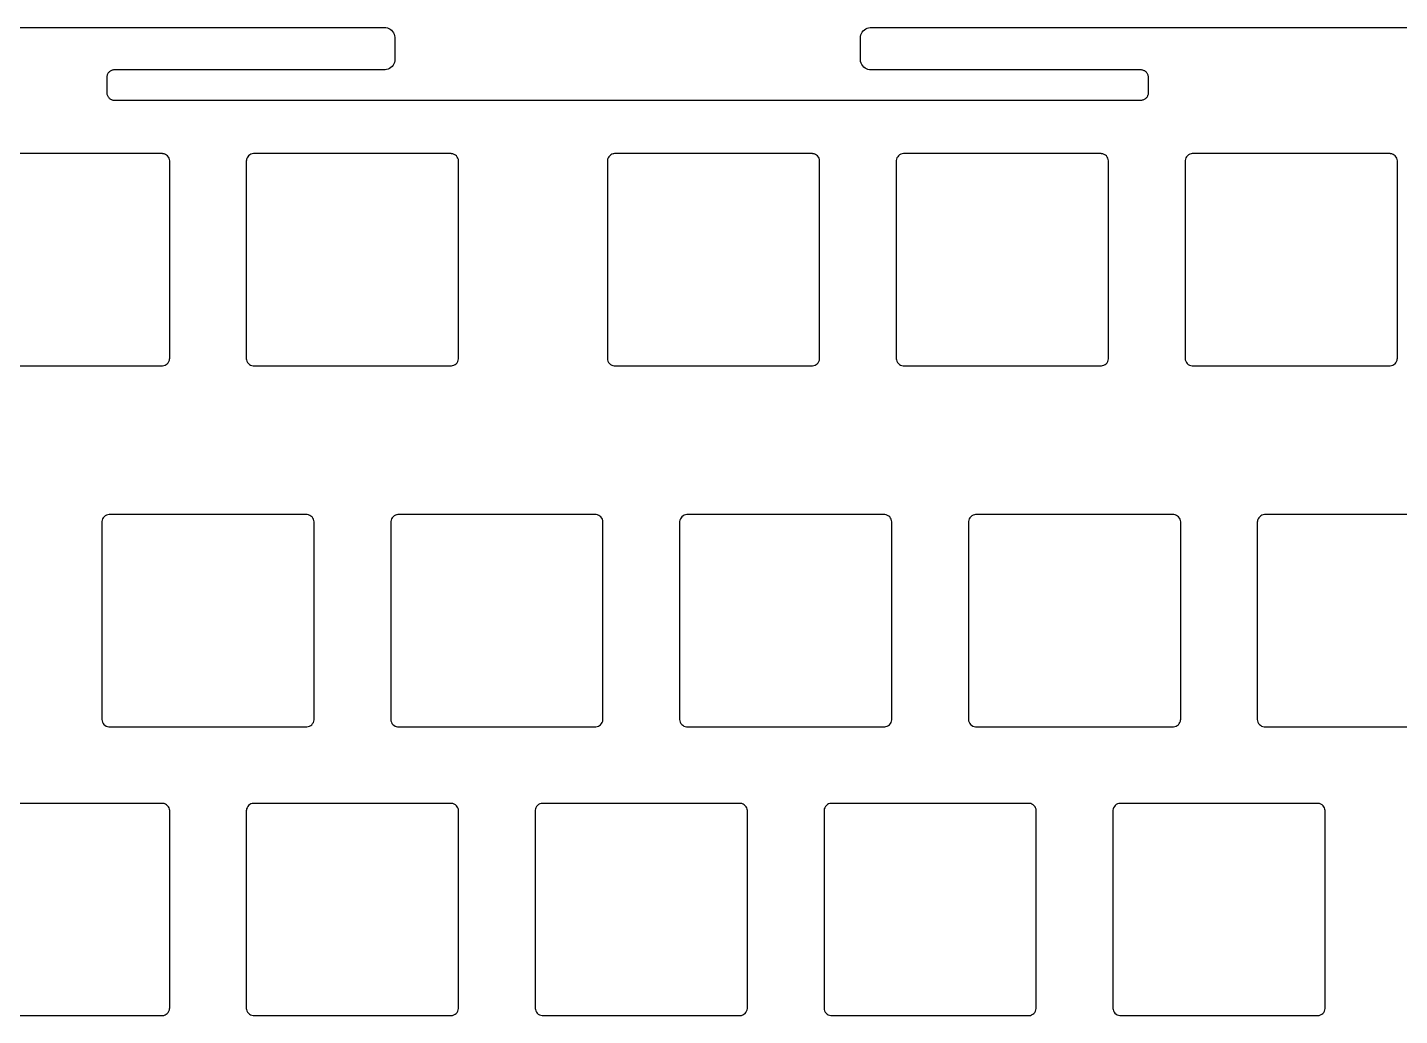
# Model space of a CAD drawing. Header units: millimetres. Extents: x 19 to 338, y -165 to -34.
# Drawn here: x 170 to 260.5, y -99.4 to -34.2 of the extents above; entities that cross this region are included whole.
import ezdxf

# ---------------------------------------------------------------- set-up
doc = ezdxf.new("R2010")
doc.units = ezdxf.units.MM
doc.layers.add('Edge.Cuts', color=254, linetype='CONTINUOUS', true_color=0xd0d2cd)

msp = doc.modelspace()

# ---------------------------------------------------------------- linework, layer by layer
at = {"layer": 'Edge.Cuts', "linetype": 'CONTINUOUS'}
for p, q in [((132.95, -34.2), (193.55, -34.2)), ((193.55, -34.2), (193.65433, -34.207818)), ((193.65433, -34.207818), (193.756329, -34.231099)), ((193.756329, -34.231099), (193.853719, -34.269322)), ((193.853719, -34.269322), (193.944324, -34.321633)), ((193.944324, -34.321633), (194.026121, -34.386864)), ((225.136864, -34.423879), (225.213557, -34.352718)), ((225.213557, -34.352718), (225.3, -34.293782)), ((225.3, -34.293782), (225.394261, -34.248388)), ((225.394261, -34.248388), (225.494235, -34.21755)), ((225.494235, -34.21755), (225.597689, -34.201957)), ((225.597689, -34.201957), (225.65, -34.2)), ((225.65, -34.2), (286.25, -34.2)), ((194.026121, -34.386864), (194.097282, -34.463557)), ((194.097282, -34.463557), (194.156218, -34.55)), ((194.156218, -34.55), (194.201612, -34.644261)), ((194.201612, -34.644261), (194.23245, -34.744235)), ((194.23245, -34.744235), (194.248043, -34.847689)), ((194.248043, -34.847689), (194.25, -34.9)), ((194.25, -34.9), (194.25, -36.3)), ((224.95, -34.9), (224.957818, -34.79567)), ((224.95, -36.3), (224.95, -34.9)), ((224.957818, -34.79567), (224.981099, -34.693671)), ((224.981099, -34.693671), (225.019322, -34.596281)), ((225.019322, -34.596281), (225.071633, -34.505676)), ((225.071633, -34.505676), (225.136864, -34.423879)), ((175.4784, -37.081782), (175.442222, -37.108067)), ((175.517152, -37.059409), (175.4784, -37.081782)), ((175.557438, -37.040009), (175.517152, -37.059409)), ((175.599562, -37.024914), (175.557438, -37.040009)), ((175.642674, -37.013015), (175.599562, -37.024914)), ((175.686804, -37.005687), (175.642674, -37.013015)), ((175.734353, -37.001408), (175.686804, -37.005687)), ((175.765708, -37), (175.734353, -37.001408)), ((193.55, -37), (175.765708, -37)), ((193.602311, -36.998043), (193.55, -37)), ((193.705765, -36.98245), (193.602311, -36.998043)), ((193.805739, -36.951612), (193.705765, -36.98245)), ((193.9, -36.906218), (193.805739, -36.951612)), ((193.986443, -36.847282), (193.9, -36.906218)), ((194.063136, -36.776121), (193.986443, -36.847282)), ((194.128367, -36.694324), (194.063136, -36.776121)), ((194.180678, -36.603719), (194.128367, -36.694324)), ((194.218901, -36.506329), (194.180678, -36.603719)), ((194.242182, -36.40433), (194.218901, -36.506329)), ((194.25, -36.3), (194.242182, -36.40433)), ((224.951957, -36.352311), (224.95, -36.3)), ((224.96755, -36.455765), (224.951957, -36.352311)), ((224.998388, -36.555739), (224.96755, -36.455765)), ((225.043782, -36.65), (224.998388, -36.555739)), ((225.102718, -36.736443), (225.043782, -36.65)), ((225.173879, -36.813136), (225.102718, -36.736443)), ((225.255676, -36.878367), (225.173879, -36.813136)), ((225.346281, -36.930678), (225.255676, -36.878367)), ((225.443671, -36.968901), (225.346281, -36.930678)), ((225.54567, -36.992182), (225.443671, -36.968901)), ((225.65, -37), (225.54567, -36.992182)), ((243.438215, -37), (225.65, -37)), ((243.46175, -37.000792), (243.438215, -37)), ((243.493353, -37.002922), (243.46175, -37.000792)), ((243.542651, -37.010353), (243.493353, -37.002922)), ((243.586249, -37.020304), (243.542651, -37.010353)), ((243.628591, -37.034765), (243.586249, -37.020304)), ((243.669716, -37.052342), (243.628591, -37.034765)), ((243.708794, -37.074131), (243.669716, -37.052342)), ((243.746117, -37.098768), (243.708794, -37.074131)), ((243.780675, -37.127183), (243.746117, -37.098768)), ((175.250792, -37.488249), (175.25, -37.511784)), ((175.25, -37.511784), (175.25, -38.484291)), ((175.252922, -37.456646), (175.250792, -37.488249)), ((175.260353, -37.407348), (175.252922, -37.456646)), ((175.270304, -37.36375), (175.260353, -37.407348)), ((175.284765, -37.321408), (175.270304, -37.36375)), ((175.302342, -37.280283), (175.284765, -37.321408)), ((175.324131, -37.241205), (175.302342, -37.280283)), ((175.348768, -37.203882), (175.324131, -37.241205)), ((175.377183, -37.169324), (175.348768, -37.203882)), ((175.40809, -37.136998), (175.377183, -37.169324)), ((175.442222, -37.108067), (175.40809, -37.136998)), ((243.813001, -37.15809), (243.780675, -37.127183)), ((243.841932, -37.192222), (243.813001, -37.15809)), ((243.868217, -37.2284), (243.841932, -37.192222)), ((243.89059, -37.267152), (243.868217, -37.2284)), ((243.90999, -37.307438), (243.89059, -37.267152)), ((243.925085, -37.349562), (243.90999, -37.307438)), ((243.936984, -37.392674), (243.925085, -37.349562)), ((243.944312, -37.436804), (243.936984, -37.392674)), ((243.948591, -37.484353), (243.944312, -37.436804)), ((243.95, -37.515708), (243.948591, -37.484353)), ((243.95, -38.488215), (243.95, -37.515708)), ((175.25, -38.484291), (175.251408, -38.515646)), ((175.251408, -38.515646), (175.255687, -38.563195)), ((175.255687, -38.563195), (175.263015, -38.607325)), ((175.263015, -38.607325), (175.274914, -38.650437)), ((175.274914, -38.650437), (175.290009, -38.692561)), ((175.290009, -38.692561), (175.309409, -38.732847)), ((175.309409, -38.732847), (175.331782, -38.771599)), ((175.331782, -38.771599), (175.358067, -38.807777)), ((175.358067, -38.807777), (175.386998, -38.841909)), ((175.386998, -38.841909), (175.419324, -38.872816)), ((175.419324, -38.872816), (175.453882, -38.901231)), ((175.453882, -38.901231), (175.491205, -38.925868)), ((243.721599, -38.918217), (243.757777, -38.891932)), ((243.757777, -38.891932), (243.791909, -38.863001)), ((243.791909, -38.863001), (243.822816, -38.830675)), ((243.822816, -38.830675), (243.851231, -38.796117)), ((243.851231, -38.796117), (243.875868, -38.758794)), ((243.875868, -38.758794), (243.897657, -38.719716)), ((243.897657, -38.719716), (243.915234, -38.678591)), ((243.915234, -38.678591), (243.929695, -38.636249)), ((243.929695, -38.636249), (243.939646, -38.592651)), ((243.939646, -38.592651), (243.947077, -38.543353)), ((243.947077, -38.543353), (243.949207, -38.51175)), ((243.949207, -38.51175), (243.95, -38.488215)), ((175.491205, -38.925868), (175.530283, -38.947657)), ((175.530283, -38.947657), (175.571408, -38.965234)), ((175.571408, -38.965234), (175.61375, -38.979695)), ((175.61375, -38.979695), (175.657348, -38.989646)), ((175.657348, -38.989646), (175.706646, -38.997077)), ((175.706646, -38.997077), (175.738249, -38.999207)), ((175.738249, -38.999207), (175.761785, -39)), ((175.761785, -39), (243.434292, -39)), ((243.434292, -39), (243.465646, -38.998591)), ((243.465646, -38.998591), (243.513195, -38.994312)), ((243.513195, -38.994312), (243.557325, -38.986984)), ((243.557325, -38.986984), (243.600437, -38.975085)), ((243.600437, -38.975085), (243.642561, -38.95999)), ((243.642561, -38.95999), (243.682847, -38.94059)), ((243.682847, -38.94059), (243.721599, -38.918217)), ((178.877548, -42.525), (165.916843, -42.525)), ((178.922359, -42.527012), (178.877548, -42.525)), ((178.943174, -42.528885), (178.922359, -42.527012)), ((179.031373, -42.544889), (178.943174, -42.528885)), ((184.922149, -42.526878), (184.844615, -42.538259)), ((184.933216, -42.526132), (184.922149, -42.526878)), ((184.966843, -42.525), (184.933216, -42.526132)), ((197.927548, -42.525), (184.966843, -42.525)), ((197.972359, -42.527012), (197.927548, -42.525)), ((197.993174, -42.528885), (197.972359, -42.527012)), ((198.081373, -42.544889), (197.993174, -42.528885)), ((208.735149, -42.526878), (208.657615, -42.538259)), ((208.746216, -42.526132), (208.735149, -42.526878)), ((208.779843, -42.525), (208.746216, -42.526132)), ((221.740548, -42.525), (208.779843, -42.525)), ((221.785359, -42.527012), (221.740548, -42.525)), ((221.806174, -42.528885), (221.785359, -42.527012)), ((221.894373, -42.544889), (221.806174, -42.528885)), ((227.784149, -42.526878), (227.706615, -42.538259)), ((227.795216, -42.526132), (227.784149, -42.526878)), ((227.828843, -42.525), (227.795216, -42.526132)), ((240.789548, -42.525), (227.828843, -42.525)), ((240.834359, -42.527012), (240.789548, -42.525)), ((240.855174, -42.528885), (240.834359, -42.527012)), ((240.943373, -42.544889), (240.855174, -42.528885)), ((246.835149, -42.526878), (246.757615, -42.538259)), ((246.846216, -42.526132), (246.835149, -42.526878)), ((246.879843, -42.525), (246.846216, -42.526132)), ((259.840548, -42.525), (246.879843, -42.525)), ((259.885359, -42.527012), (259.840548, -42.525)), ((259.906174, -42.528885), (259.885359, -42.527012)), ((259.994373, -42.544889), (259.906174, -42.528885)), ((179.115297, -42.576385), (179.031373, -42.544889)), ((179.192248, -42.622359), (179.115297, -42.576385)), ((179.259754, -42.681335), (179.192248, -42.622359)), ((179.315645, -42.751417), (179.259754, -42.681335)), ((179.358123, -42.830352), (179.315645, -42.751417)), ((179.385825, -42.915604), (179.358123, -42.830352)), ((179.38585, -42.915712), (179.385825, -42.915604)), ((179.38674, -42.919615), (179.38585, -42.915712)), ((179.398118, -42.997101), (179.38674, -42.919615)), ((179.398865, -43.008167), (179.398118, -42.997101)), ((179.4, -43.041842), (179.398865, -43.008167)), ((179.4, -56.002547), (179.4, -43.041842)), ((184.452012, -43.002644), (184.45, -43.047452)), ((184.45, -43.047452), (184.45, -56.008157)), ((184.453885, -42.981828), (184.452012, -43.002644)), ((184.469889, -42.893628), (184.453885, -42.981828)), ((184.501384, -42.809704), (184.469889, -42.893628)), ((184.547358, -42.732753), (184.501384, -42.809704)), ((184.606334, -42.665246), (184.547358, -42.732753)), ((184.676415, -42.609356), (184.606334, -42.665246)), ((184.75535, -42.566877), (184.676415, -42.609356)), ((184.840602, -42.539175), (184.75535, -42.566877)), ((184.840712, -42.539149), (184.840602, -42.539175)), ((184.844615, -42.538259), (184.840712, -42.539149)), ((198.165297, -42.576385), (198.081373, -42.544889)), ((198.242248, -42.622359), (198.165297, -42.576385)), ((198.309754, -42.681335), (198.242248, -42.622359)), ((198.365645, -42.751417), (198.309754, -42.681335)), ((198.408123, -42.830352), (198.365645, -42.751417)), ((198.435825, -42.915604), (198.408123, -42.830352)), ((198.43585, -42.915712), (198.435825, -42.915604)), ((198.43674, -42.919615), (198.43585, -42.915712)), ((198.448118, -42.997101), (198.43674, -42.919615)), ((198.448865, -43.008167), (198.448118, -42.997101)), ((198.45, -43.041842), (198.448865, -43.008167)), ((198.45, -56.002547), (198.45, -43.041842)), ((208.265012, -43.002644), (208.263, -43.047452)), ((208.263, -43.047452), (208.263, -56.008157)), ((208.266885, -42.981828), (208.265012, -43.002644)), ((208.282889, -42.893628), (208.266885, -42.981828)), ((208.314384, -42.809704), (208.282889, -42.893628)), ((208.360358, -42.732753), (208.314384, -42.809704)), ((208.419334, -42.665246), (208.360358, -42.732753)), ((208.489415, -42.609356), (208.419334, -42.665246)), ((208.56835, -42.566877), (208.489415, -42.609356)), ((208.653602, -42.539175), (208.56835, -42.566877)), ((208.653712, -42.539149), (208.653602, -42.539175)), ((208.657615, -42.538259), (208.653712, -42.539149)), ((221.978297, -42.576385), (221.894373, -42.544889)), ((222.055248, -42.622359), (221.978297, -42.576385)), ((222.122754, -42.681335), (222.055248, -42.622359)), ((222.178645, -42.751417), (222.122754, -42.681335)), ((222.221123, -42.830352), (222.178645, -42.751417)), ((222.248825, -42.915604), (222.221123, -42.830352)), ((222.24885, -42.915712), (222.248825, -42.915604)), ((222.24974, -42.919615), (222.24885, -42.915712)), ((222.261118, -42.997101), (222.24974, -42.919615)), ((222.261865, -43.008167), (222.261118, -42.997101)), ((222.263, -43.041842), (222.261865, -43.008167)), ((222.263, -56.002547), (222.263, -43.041842)), ((227.314012, -43.002644), (227.312, -43.047452)), ((227.312, -43.047452), (227.312, -56.008157)), ((227.315885, -42.981828), (227.314012, -43.002644)), ((227.331889, -42.893628), (227.315885, -42.981828)), ((227.363384, -42.809704), (227.331889, -42.893628)), ((227.409358, -42.732753), (227.363384, -42.809704)), ((227.468334, -42.665246), (227.409358, -42.732753)), ((227.538415, -42.609356), (227.468334, -42.665246)), ((227.61735, -42.566877), (227.538415, -42.609356)), ((227.702602, -42.539175), (227.61735, -42.566877)), ((227.702712, -42.539149), (227.702602, -42.539175)), ((227.706615, -42.538259), (227.702712, -42.539149)), ((241.027297, -42.576385), (240.943373, -42.544889)), ((241.104248, -42.622359), (241.027297, -42.576385)), ((241.171754, -42.681335), (241.104248, -42.622359)), ((241.227645, -42.751417), (241.171754, -42.681335)), ((241.270123, -42.830352), (241.227645, -42.751417)), ((241.297825, -42.915604), (241.270123, -42.830352)), ((241.29785, -42.915712), (241.297825, -42.915604)), ((241.29874, -42.919615), (241.29785, -42.915712)), ((241.310118, -42.997101), (241.29874, -42.919615)), ((241.310865, -43.008167), (241.310118, -42.997101)), ((241.312, -43.041842), (241.310865, -43.008167)), ((241.312, -56.002547), (241.312, -43.041842)), ((246.365012, -43.002644), (246.363, -43.047452)), ((246.363, -43.047452), (246.363, -56.008157)), ((246.366885, -42.981828), (246.365012, -43.002644)), ((246.382889, -42.893628), (246.366885, -42.981828)), ((246.414384, -42.809704), (246.382889, -42.893628)), ((246.460358, -42.732753), (246.414384, -42.809704)), ((246.519334, -42.665246), (246.460358, -42.732753)), ((246.589415, -42.609356), (246.519334, -42.665246)), ((246.66835, -42.566877), (246.589415, -42.609356)), ((246.753602, -42.539175), (246.66835, -42.566877)), ((246.753712, -42.539149), (246.753602, -42.539175)), ((246.757615, -42.538259), (246.753712, -42.539149)), ((260.078297, -42.576385), (259.994373, -42.544889)), ((260.155248, -42.622359), (260.078297, -42.576385)), ((260.222754, -42.681335), (260.155248, -42.622359)), ((260.278645, -42.751417), (260.222754, -42.681335)), ((260.321123, -42.830352), (260.278645, -42.751417)), ((260.348825, -42.915604), (260.321123, -42.830352)), ((260.34885, -42.915712), (260.348825, -42.915604)), ((260.34974, -42.919615), (260.34885, -42.915712)), ((260.361118, -42.997101), (260.34974, -42.919615)), ((260.361865, -43.008167), (260.361118, -42.997101)), ((260.363, -43.041842), (260.361865, -43.008167)), ((260.363, -56.002547), (260.363, -43.041842)), ((179.380104, -56.156394), (179.396112, -56.068195)), ((179.396112, -56.068195), (179.397986, -56.047379)), ((179.397986, -56.047379), (179.4, -56.002547)), ((184.45, -56.008157), (184.451132, -56.041788)), ((184.451132, -56.041788), (184.451878, -56.052854)), ((184.451878, -56.052854), (184.463259, -56.130384)), ((198.430104, -56.156394), (198.446112, -56.068195)), ((198.446112, -56.068195), (198.447986, -56.047379)), ((198.447986, -56.047379), (198.45, -56.002547)), ((208.263, -56.008157), (208.264132, -56.041788)), ((208.264132, -56.041788), (208.264878, -56.052854)), ((208.264878, -56.052854), (208.276259, -56.130384)), ((222.243104, -56.156394), (222.259112, -56.068195)), ((222.259112, -56.068195), (222.260986, -56.047379)), ((222.260986, -56.047379), (222.263, -56.002547)), ((227.312, -56.008157), (227.313132, -56.041788)), ((227.313132, -56.041788), (227.313878, -56.052854)), ((227.313878, -56.052854), (227.325259, -56.130384)), ((241.292104, -56.156394), (241.308112, -56.068195)), ((241.308112, -56.068195), (241.309986, -56.047379)), ((241.309986, -56.047379), (241.312, -56.002547)), ((246.363, -56.008157), (246.364132, -56.041788)), ((246.364132, -56.041788), (246.364878, -56.052854)), ((246.364878, -56.052854), (246.376259, -56.130384)), ((260.343104, -56.156394), (260.359112, -56.068195)), ((260.359112, -56.068195), (260.360986, -56.047379)), ((260.360986, -56.047379), (260.363, -56.002547)), ((165.922452, -56.525), (178.883157, -56.525)), ((178.883157, -56.525), (178.916832, -56.523865)), ((178.916832, -56.523865), (178.927898, -56.523118)), ((178.927898, -56.523118), (179.005384, -56.51174)), ((179.005384, -56.51174), (179.009287, -56.51085)), ((179.009287, -56.51085), (179.009374, -56.51083)), ((179.009374, -56.51083), (179.094627, -56.483132)), ((179.094627, -56.483132), (179.173564, -56.440657)), ((179.173564, -56.440657), (179.243648, -56.384769)), ((179.243648, -56.384769), (179.302627, -56.317266)), ((179.302627, -56.317266), (179.348605, -56.240316)), ((179.348605, -56.240316), (179.380104, -56.156394)), ((184.463259, -56.130384), (184.464149, -56.134287)), ((184.464149, -56.134287), (184.464169, -56.134374)), ((184.464169, -56.134374), (184.491867, -56.219627)), ((184.491867, -56.219627), (184.534342, -56.298564)), ((184.534342, -56.298564), (184.59023, -56.368648)), ((184.59023, -56.368648), (184.657733, -56.427627)), ((184.657733, -56.427627), (184.734683, -56.473605)), ((184.734683, -56.473605), (184.818605, -56.505104)), ((184.818605, -56.505104), (184.906804, -56.521112)), ((184.906804, -56.521112), (184.92762, -56.522986)), ((184.92762, -56.522986), (184.972452, -56.525)), ((184.972452, -56.525), (197.933157, -56.525)), ((197.933157, -56.525), (197.966832, -56.523865)), ((197.966832, -56.523865), (197.977898, -56.523118)), ((197.977898, -56.523118), (198.055384, -56.51174)), ((198.055384, -56.51174), (198.059287, -56.51085)), ((198.059287, -56.51085), (198.059374, -56.51083)), ((198.059374, -56.51083), (198.144627, -56.483132)), ((198.144627, -56.483132), (198.223564, -56.440657)), ((198.223564, -56.440657), (198.293648, -56.384769)), ((198.293648, -56.384769), (198.352627, -56.317266)), ((198.352627, -56.317266), (198.398605, -56.240316)), ((198.398605, -56.240316), (198.430104, -56.156394)), ((208.276259, -56.130384), (208.277149, -56.134287)), ((208.277149, -56.134287), (208.277169, -56.134374)), ((208.277169, -56.134374), (208.304867, -56.219627)), ((208.304867, -56.219627), (208.347342, -56.298564)), ((208.347342, -56.298564), (208.40323, -56.368648)), ((208.40323, -56.368648), (208.470733, -56.427627)), ((208.470733, -56.427627), (208.547683, -56.473605)), ((208.547683, -56.473605), (208.631605, -56.505104)), ((208.631605, -56.505104), (208.719804, -56.521112)), ((208.719804, -56.521112), (208.74062, -56.522986)), ((208.74062, -56.522986), (208.785452, -56.525)), ((208.785452, -56.525), (221.746157, -56.525)), ((221.746157, -56.525), (221.779832, -56.523865)), ((221.779832, -56.523865), (221.790898, -56.523118)), ((221.790898, -56.523118), (221.868384, -56.51174)), ((221.868384, -56.51174), (221.872287, -56.51085)), ((221.872287, -56.51085), (221.872374, -56.51083)), ((221.872374, -56.51083), (221.957627, -56.483132)), ((221.957627, -56.483132), (222.036564, -56.440657)), ((222.036564, -56.440657), (222.106648, -56.384769)), ((222.106648, -56.384769), (222.165627, -56.317266)), ((222.165627, -56.317266), (222.211605, -56.240316)), ((222.211605, -56.240316), (222.243104, -56.156394)), ((227.325259, -56.130384), (227.326149, -56.134287)), ((227.326149, -56.134287), (227.326169, -56.134374)), ((227.326169, -56.134374), (227.353867, -56.219627)), ((227.353867, -56.219627), (227.396342, -56.298564)), ((227.396342, -56.298564), (227.45223, -56.368648)), ((227.45223, -56.368648), (227.519733, -56.427627)), ((227.519733, -56.427627), (227.596683, -56.473605)), ((227.596683, -56.473605), (227.680605, -56.505104)), ((227.680605, -56.505104), (227.768804, -56.521112)), ((227.768804, -56.521112), (227.78962, -56.522986)), ((227.78962, -56.522986), (227.834452, -56.525)), ((227.834452, -56.525), (240.795157, -56.525)), ((240.795157, -56.525), (240.828832, -56.523865)), ((240.828832, -56.523865), (240.839898, -56.523118)), ((240.839898, -56.523118), (240.917384, -56.51174)), ((240.917384, -56.51174), (240.921287, -56.51085)), ((240.921287, -56.51085), (240.921374, -56.51083)), ((240.921374, -56.51083), (241.006627, -56.483132)), ((241.006627, -56.483132), (241.085564, -56.440657)), ((241.085564, -56.440657), (241.155648, -56.384769)), ((241.155648, -56.384769), (241.214627, -56.317266)), ((241.214627, -56.317266), (241.260605, -56.240316)), ((241.260605, -56.240316), (241.292104, -56.156394)), ((246.376259, -56.130384), (246.377149, -56.134287)), ((246.377149, -56.134287), (246.377169, -56.134374)), ((246.377169, -56.134374), (246.404867, -56.219627)), ((246.404867, -56.219627), (246.447342, -56.298564)), ((246.447342, -56.298564), (246.50323, -56.368648)), ((246.50323, -56.368648), (246.570733, -56.427627)), ((246.570733, -56.427627), (246.647683, -56.473605)), ((246.647683, -56.473605), (246.731605, -56.505104)), ((246.731605, -56.505104), (246.819804, -56.521112)), ((246.819804, -56.521112), (246.84062, -56.522986)), ((246.84062, -56.522986), (246.885452, -56.525)), ((246.885452, -56.525), (259.846157, -56.525)), ((259.846157, -56.525), (259.879832, -56.523865)), ((259.879832, -56.523865), (259.890898, -56.523118)), ((259.890898, -56.523118), (259.968384, -56.51174)), ((259.968384, -56.51174), (259.972287, -56.51085)), ((259.972287, -56.51085), (259.972374, -56.51083)), ((259.972374, -56.51083), (260.057627, -56.483132)), ((260.057627, -56.483132), (260.136564, -56.440657)), ((260.136564, -56.440657), (260.206648, -56.384769)), ((260.206648, -56.384769), (260.265627, -56.317266)), ((260.265627, -56.317266), (260.311605, -56.240316)), ((260.311605, -56.240316), (260.343104, -56.156394)), ((174.927012, -66.815643), (174.925, -66.860451)), ((174.925, -66.860451), (174.925, -79.821157)), ((174.928885, -66.794827), (174.927012, -66.815643)), ((174.944889, -66.706627), (174.928885, -66.794827)), ((174.976384, -66.622703), (174.944889, -66.706627)), ((175.022358, -66.545752), (174.976384, -66.622703)), ((175.081334, -66.478245), (175.022358, -66.545752)), ((175.151415, -66.422355), (175.081334, -66.478245)), ((175.23035, -66.379876), (175.151415, -66.422355)), ((175.315602, -66.352174), (175.23035, -66.379876)), ((175.315712, -66.352148), (175.315602, -66.352174)), ((175.319615, -66.351258), (175.315712, -66.352148)), ((175.397149, -66.339877), (175.319615, -66.351258)), ((175.408216, -66.339131), (175.397149, -66.339877)), ((175.441843, -66.337999), (175.408216, -66.339131)), ((188.402548, -66.337999), (175.441843, -66.337999)), ((188.447359, -66.340011), (188.402548, -66.337999)), ((188.468174, -66.341884), (188.447359, -66.340011)), ((188.556373, -66.357888), (188.468174, -66.341884)), ((188.640297, -66.389384), (188.556373, -66.357888)), ((188.717248, -66.435358), (188.640297, -66.389384)), ((188.784754, -66.494334), (188.717248, -66.435358)), ((188.840645, -66.564416), (188.784754, -66.494334)), ((188.883123, -66.643351), (188.840645, -66.564416)), ((188.910825, -66.728603), (188.883123, -66.643351)), ((188.91085, -66.728711), (188.910825, -66.728603)), ((188.91174, -66.732614), (188.91085, -66.728711)), ((188.923118, -66.8101), (188.91174, -66.732614)), ((188.923865, -66.821166), (188.923118, -66.8101)), ((188.925, -66.854841), (188.923865, -66.821166)), ((188.925, -79.815547), (188.925, -66.854841)), ((193.977012, -66.815643), (193.975, -66.860451)), ((193.975, -66.860451), (193.975, -79.821157)), ((193.978885, -66.794827), (193.977012, -66.815643)), ((193.994889, -66.706627), (193.978885, -66.794827)), ((194.026384, -66.622703), (193.994889, -66.706627)), ((194.072358, -66.545752), (194.026384, -66.622703)), ((194.131334, -66.478245), (194.072358, -66.545752)), ((194.201415, -66.422355), (194.131334, -66.478245)), ((194.28035, -66.379876), (194.201415, -66.422355)), ((194.365602, -66.352174), (194.28035, -66.379876)), ((194.365712, -66.352148), (194.365602, -66.352174)), ((194.369615, -66.351258), (194.365712, -66.352148)), ((194.447149, -66.339877), (194.369615, -66.351258)), ((194.458216, -66.339131), (194.447149, -66.339877)), ((194.491843, -66.337999), (194.458216, -66.339131)), ((207.452548, -66.337999), (194.491843, -66.337999)), ((207.497359, -66.340011), (207.452548, -66.337999)), ((207.518174, -66.341884), (207.497359, -66.340011)), ((207.606373, -66.357888), (207.518174, -66.341884)), ((207.690297, -66.389384), (207.606373, -66.357888)), ((207.767248, -66.435358), (207.690297, -66.389384)), ((207.834754, -66.494334), (207.767248, -66.435358)), ((207.890645, -66.564416), (207.834754, -66.494334)), ((207.933123, -66.643351), (207.890645, -66.564416)), ((207.960825, -66.728603), (207.933123, -66.643351)), ((207.96085, -66.728711), (207.960825, -66.728603)), ((207.96174, -66.732614), (207.96085, -66.728711)), ((207.973118, -66.8101), (207.96174, -66.732614)), ((207.973865, -66.821166), (207.973118, -66.8101)), ((207.975, -66.854841), (207.973865, -66.821166)), ((207.975, -79.815547), (207.975, -66.854841)), ((213.027012, -66.815643), (213.025, -66.860451)), ((213.025, -66.860451), (213.025, -79.821157)), ((213.028885, -66.794827), (213.027012, -66.815643)), ((213.044889, -66.706627), (213.028885, -66.794827)), ((213.076384, -66.622703), (213.044889, -66.706627)), ((213.122358, -66.545752), (213.076384, -66.622703)), ((213.181334, -66.478245), (213.122358, -66.545752)), ((213.251415, -66.422355), (213.181334, -66.478245)), ((213.33035, -66.379876), (213.251415, -66.422355)), ((213.415602, -66.352174), (213.33035, -66.379876)), ((213.415712, -66.352148), (213.415602, -66.352174)), ((213.419615, -66.351258), (213.415712, -66.352148)), ((213.497149, -66.339877), (213.419615, -66.351258)), ((213.508216, -66.339131), (213.497149, -66.339877)), ((213.541843, -66.337999), (213.508216, -66.339131)), ((226.502548, -66.337999), (213.541843, -66.337999)), ((226.547359, -66.340011), (226.502548, -66.337999)), ((226.568174, -66.341884), (226.547359, -66.340011)), ((226.656373, -66.357888), (226.568174, -66.341884)), ((226.740297, -66.389384), (226.656373, -66.357888)), ((226.817248, -66.435358), (226.740297, -66.389384)), ((226.884754, -66.494334), (226.817248, -66.435358)), ((226.940645, -66.564416), (226.884754, -66.494334)), ((226.983123, -66.643351), (226.940645, -66.564416)), ((227.010825, -66.728603), (226.983123, -66.643351)), ((227.01085, -66.728711), (227.010825, -66.728603)), ((227.01174, -66.732614), (227.01085, -66.728711)), ((227.023118, -66.8101), (227.01174, -66.732614)), ((227.023865, -66.821166), (227.023118, -66.8101)), ((227.025, -66.854841), (227.023865, -66.821166)), ((227.025, -79.815547), (227.025, -66.854841)), ((232.077012, -66.815643), (232.075, -66.860451)), ((232.075, -66.860451), (232.075, -79.821157)), ((232.078885, -66.794827), (232.077012, -66.815643)), ((232.094889, -66.706627), (232.078885, -66.794827)), ((232.126384, -66.622703), (232.094889, -66.706627)), ((232.172358, -66.545752), (232.126384, -66.622703)), ((232.231334, -66.478245), (232.172358, -66.545752)), ((232.301415, -66.422355), (232.231334, -66.478245)), ((232.38035, -66.379876), (232.301415, -66.422355)), ((232.465602, -66.352174), (232.38035, -66.379876)), ((232.465712, -66.352148), (232.465602, -66.352174)), ((232.469615, -66.351258), (232.465712, -66.352148)), ((232.547149, -66.339877), (232.469615, -66.351258)), ((232.558216, -66.339131), (232.547149, -66.339877)), ((232.591843, -66.337999), (232.558216, -66.339131)), ((245.552548, -66.337999), (232.591843, -66.337999)), ((245.597359, -66.340011), (245.552548, -66.337999)), ((245.618174, -66.341884), (245.597359, -66.340011)), ((245.706373, -66.357888), (245.618174, -66.341884)), ((245.790297, -66.389384), (245.706373, -66.357888)), ((245.867248, -66.435358), (245.790297, -66.389384)), ((245.934754, -66.494334), (245.867248, -66.435358)), ((245.990645, -66.564416), (245.934754, -66.494334)), ((246.033123, -66.643351), (245.990645, -66.564416)), ((246.060825, -66.728603), (246.033123, -66.643351)), ((246.06085, -66.728711), (246.060825, -66.728603)), ((246.06174, -66.732614), (246.06085, -66.728711)), ((246.073118, -66.8101), (246.06174, -66.732614)), ((246.073865, -66.821166), (246.073118, -66.8101)), ((246.075, -66.854841), (246.073865, -66.821166)), ((246.075, -79.815547), (246.075, -66.854841)), ((251.127012, -66.815643), (251.125, -66.860451)), ((251.125, -66.860451), (251.125, -79.821157)), ((251.128885, -66.794827), (251.127012, -66.815643)), ((251.144889, -66.706627), (251.128885, -66.794827)), ((251.176384, -66.622703), (251.144889, -66.706627)), ((251.222358, -66.545752), (251.176384, -66.622703)), ((251.281334, -66.478245), (251.222358, -66.545752)), ((251.351415, -66.422355), (251.281334, -66.478245)), ((251.43035, -66.379876), (251.351415, -66.422355)), ((251.515602, -66.352174), (251.43035, -66.379876)), ((251.515712, -66.352148), (251.515602, -66.352174)), ((251.519615, -66.351258), (251.515712, -66.352148)), ((251.597149, -66.339877), (251.519615, -66.351258)), ((251.608216, -66.339131), (251.597149, -66.339877)), ((251.641843, -66.337999), (251.608216, -66.339131)), ((264.602548, -66.337999), (251.641843, -66.337999)), ((174.925, -79.821157), (174.926132, -79.854788)), ((174.926132, -79.854788), (174.926878, -79.865854)), ((174.926878, -79.865854), (174.938259, -79.943384)), ((174.938259, -79.943384), (174.939149, -79.947287)), ((174.939149, -79.947287), (174.939169, -79.947374)), ((174.939169, -79.947374), (174.966867, -80.032627)), ((174.966867, -80.032627), (175.009342, -80.111564)), ((175.009342, -80.111564), (175.06523, -80.181648)), ((175.06523, -80.181648), (175.132733, -80.240627)), ((175.132733, -80.240627), (175.209683, -80.286605)), ((175.209683, -80.286605), (175.293605, -80.318104)), ((175.293605, -80.318104), (175.381804, -80.334112)), ((175.381804, -80.334112), (175.40262, -80.335986)), ((175.40262, -80.335986), (175.447452, -80.338)), ((175.447452, -80.338), (188.408157, -80.338)), ((188.408157, -80.338), (188.441832, -80.336865)), ((188.441832, -80.336865), (188.452898, -80.336118)), ((188.452898, -80.336118), (188.530384, -80.32474)), ((188.530384, -80.32474), (188.534287, -80.32385)), ((188.534287, -80.32385), (188.534374, -80.32383)), ((188.534374, -80.32383), (188.619627, -80.296132)), ((188.619627, -80.296132), (188.698564, -80.253657)), ((188.698564, -80.253657), (188.768648, -80.197769)), ((188.768648, -80.197769), (188.827627, -80.130266)), ((188.827627, -80.130266), (188.873605, -80.053316)), ((188.873605, -80.053316), (188.905104, -79.969394)), ((188.905104, -79.969394), (188.921112, -79.881195)), ((188.921112, -79.881195), (188.922986, -79.860379)), ((188.922986, -79.860379), (188.925, -79.815547)), ((193.975, -79.821157), (193.976132, -79.854788)), ((193.976132, -79.854788), (193.976878, -79.865854)), ((193.976878, -79.865854), (193.988259, -79.943384)), ((193.988259, -79.943384), (193.989149, -79.947287)), ((193.989149, -79.947287), (193.989169, -79.947374)), ((193.989169, -79.947374), (194.016867, -80.032627)), ((194.016867, -80.032627), (194.059342, -80.111564)), ((194.059342, -80.111564), (194.11523, -80.181648)), ((194.11523, -80.181648), (194.182733, -80.240627)), ((194.182733, -80.240627), (194.259683, -80.286605)), ((194.259683, -80.286605), (194.343605, -80.318104)), ((194.343605, -80.318104), (194.431804, -80.334112)), ((194.431804, -80.334112), (194.45262, -80.335986)), ((194.45262, -80.335986), (194.497452, -80.338)), ((194.497452, -80.338), (207.458157, -80.338)), ((207.458157, -80.338), (207.491832, -80.336865)), ((207.491832, -80.336865), (207.502898, -80.336118)), ((207.502898, -80.336118), (207.580384, -80.32474)), ((207.580384, -80.32474), (207.584287, -80.32385)), ((207.584287, -80.32385), (207.584374, -80.32383)), ((207.584374, -80.32383), (207.669627, -80.296132)), ((207.669627, -80.296132), (207.748564, -80.253657)), ((207.748564, -80.253657), (207.818648, -80.197769)), ((207.818648, -80.197769), (207.877627, -80.130266)), ((207.877627, -80.130266), (207.923605, -80.053316)), ((207.923605, -80.053316), (207.955104, -79.969394)), ((207.955104, -79.969394), (207.971112, -79.881195)), ((207.971112, -79.881195), (207.972986, -79.860379)), ((207.972986, -79.860379), (207.975, -79.815547)), ((213.025, -79.821157), (213.026132, -79.854788)), ((213.026132, -79.854788), (213.026878, -79.865854)), ((213.026878, -79.865854), (213.038259, -79.943384)), ((213.038259, -79.943384), (213.039149, -79.947287)), ((213.039149, -79.947287), (213.039169, -79.947374)), ((213.039169, -79.947374), (213.066867, -80.032627)), ((213.066867, -80.032627), (213.109342, -80.111564)), ((213.109342, -80.111564), (213.16523, -80.181648)), ((213.16523, -80.181648), (213.232733, -80.240627)), ((213.232733, -80.240627), (213.309683, -80.286605)), ((213.309683, -80.286605), (213.393605, -80.318104)), ((213.393605, -80.318104), (213.481804, -80.334112)), ((213.481804, -80.334112), (213.50262, -80.335986)), ((213.50262, -80.335986), (213.547452, -80.338)), ((213.547452, -80.338), (226.508157, -80.338)), ((226.508157, -80.338), (226.541832, -80.336865)), ((226.541832, -80.336865), (226.552898, -80.336118)), ((226.552898, -80.336118), (226.630384, -80.32474)), ((226.630384, -80.32474), (226.634287, -80.32385)), ((226.634287, -80.32385), (226.634374, -80.32383)), ((226.634374, -80.32383), (226.719627, -80.296132)), ((226.719627, -80.296132), (226.798564, -80.253657)), ((226.798564, -80.253657), (226.868648, -80.197769)), ((226.868648, -80.197769), (226.927627, -80.130266)), ((226.927627, -80.130266), (226.973605, -80.053316)), ((226.973605, -80.053316), (227.005104, -79.969394)), ((227.005104, -79.969394), (227.021112, -79.881195)), ((227.021112, -79.881195), (227.022986, -79.860379)), ((227.022986, -79.860379), (227.025, -79.815547)), ((232.075, -79.821157), (232.076132, -79.854788)), ((232.076132, -79.854788), (232.076878, -79.865854)), ((232.076878, -79.865854), (232.088259, -79.943384)), ((232.088259, -79.943384), (232.089149, -79.947287)), ((232.089149, -79.947287), (232.089169, -79.947374)), ((232.089169, -79.947374), (232.116867, -80.032627)), ((232.116867, -80.032627), (232.159342, -80.111564)), ((232.159342, -80.111564), (232.21523, -80.181648)), ((232.21523, -80.181648), (232.282733, -80.240627)), ((232.282733, -80.240627), (232.359683, -80.286605)), ((232.359683, -80.286605), (232.443605, -80.318104)), ((232.443605, -80.318104), (232.531804, -80.334112)), ((232.531804, -80.334112), (232.55262, -80.335986)), ((232.55262, -80.335986), (232.597452, -80.338)), ((232.597452, -80.338), (245.558157, -80.338)), ((245.558157, -80.338), (245.591832, -80.336865)), ((245.591832, -80.336865), (245.602898, -80.336118)), ((245.602898, -80.336118), (245.680384, -80.32474)), ((245.680384, -80.32474), (245.684287, -80.32385)), ((245.684287, -80.32385), (245.684374, -80.32383)), ((245.684374, -80.32383), (245.769627, -80.296132)), ((245.769627, -80.296132), (245.848564, -80.253657)), ((245.848564, -80.253657), (245.918648, -80.197769)), ((245.918648, -80.197769), (245.977627, -80.130266)), ((245.977627, -80.130266), (246.023605, -80.053316)), ((246.023605, -80.053316), (246.055104, -79.969394)), ((246.055104, -79.969394), (246.071112, -79.881195)), ((246.071112, -79.881195), (246.072986, -79.860379)), ((246.072986, -79.860379), (246.075, -79.815547)), ((251.125, -79.821157), (251.126132, -79.854788)), ((251.126132, -79.854788), (251.126878, -79.865854)), ((251.126878, -79.865854), (251.138259, -79.943384)), ((251.138259, -79.943384), (251.139149, -79.947287)), ((251.139149, -79.947287), (251.139169, -79.947374)), ((251.139169, -79.947374), (251.166867, -80.032627)), ((251.166867, -80.032627), (251.209342, -80.111564)), ((251.209342, -80.111564), (251.26523, -80.181648)), ((251.26523, -80.181648), (251.332733, -80.240627)), ((251.332733, -80.240627), (251.409683, -80.286605)), ((251.409683, -80.286605), (251.493605, -80.318104)), ((251.493605, -80.318104), (251.581804, -80.334112)), ((251.581804, -80.334112), (251.60262, -80.335986)), ((251.60262, -80.335986), (251.647452, -80.338)), ((251.647452, -80.338), (264.608157, -80.338)), ((178.877548, -85.388), (165.916843, -85.388)), ((178.922359, -85.390012), (178.877548, -85.388)), ((178.943174, -85.391885), (178.922359, -85.390012)), ((179.031373, -85.407889), (178.943174, -85.391885)), ((179.115297, -85.439385), (179.031373, -85.407889)), ((179.192248, -85.485359), (179.115297, -85.439385)), ((179.259754, -85.544335), (179.192248, -85.485359)), ((179.315645, -85.614417), (179.259754, -85.544335)), ((179.358123, -85.693352), (179.315645, -85.614417)), ((179.385825, -85.778604), (179.358123, -85.693352)), ((179.38585, -85.778712), (179.385825, -85.778604)), ((179.38674, -85.782615), (179.38585, -85.778712)), ((179.398118, -85.860101), (179.38674, -85.782615)), ((179.398865, -85.871167), (179.398118, -85.860101)), ((179.4, -85.904842), (179.398865, -85.871167)), ((179.4, -98.865547), (179.4, -85.904842)), ((184.452012, -85.865644), (184.45, -85.910452)), ((184.45, -85.910452), (184.45, -98.871157)), ((184.453885, -85.844828), (184.452012, -85.865644)), ((184.469889, -85.756628), (184.453885, -85.844828)), ((184.501384, -85.672704), (184.469889, -85.756628)), ((184.547358, -85.595753), (184.501384, -85.672704)), ((184.606334, -85.528246), (184.547358, -85.595753)), ((184.676415, -85.472356), (184.606334, -85.528246)), ((184.75535, -85.429877), (184.676415, -85.472356)), ((184.840602, -85.402175), (184.75535, -85.429877)), ((184.840712, -85.402149), (184.840602, -85.402175)), ((184.844615, -85.401259), (184.840712, -85.402149)), ((184.922149, -85.389878), (184.844615, -85.401259)), ((184.933216, -85.389132), (184.922149, -85.389878)), ((184.966843, -85.388), (184.933216, -85.389132)), ((197.927548, -85.388), (184.966843, -85.388)), ((197.972359, -85.390012), (197.927548, -85.388)), ((197.993174, -85.391885), (197.972359, -85.390012)), ((198.081373, -85.407889), (197.993174, -85.391885)), ((198.165297, -85.439385), (198.081373, -85.407889)), ((198.242248, -85.485359), (198.165297, -85.439385)), ((198.309754, -85.544335), (198.242248, -85.485359)), ((198.365645, -85.614417), (198.309754, -85.544335)), ((198.408123, -85.693352), (198.365645, -85.614417)), ((198.435825, -85.778604), (198.408123, -85.693352)), ((198.43585, -85.778712), (198.435825, -85.778604)), ((198.43674, -85.782615), (198.43585, -85.778712)), ((198.448118, -85.860101), (198.43674, -85.782615)), ((198.448865, -85.871167), (198.448118, -85.860101)), ((198.45, -85.904842), (198.448865, -85.871167)), ((198.45, -98.865547), (198.45, -85.904842)), ((203.502012, -85.865644), (203.5, -85.910452)), ((203.5, -85.910452), (203.5, -98.871157)), ((203.503885, -85.844828), (203.502012, -85.865644)), ((203.519889, -85.756628), (203.503885, -85.844828)), ((203.551384, -85.672704), (203.519889, -85.756628)), ((203.597358, -85.595753), (203.551384, -85.672704)), ((203.656334, -85.528246), (203.597358, -85.595753)), ((203.726415, -85.472356), (203.656334, -85.528246)), ((203.80535, -85.429877), (203.726415, -85.472356)), ((203.890602, -85.402175), (203.80535, -85.429877)), ((203.890712, -85.402149), (203.890602, -85.402175)), ((203.894615, -85.401259), (203.890712, -85.402149)), ((203.972149, -85.389878), (203.894615, -85.401259)), ((203.983216, -85.389132), (203.972149, -85.389878)), ((204.016843, -85.388), (203.983216, -85.389132)), ((216.977548, -85.388), (204.016843, -85.388)), ((217.022359, -85.390012), (216.977548, -85.388)), ((217.043174, -85.391885), (217.022359, -85.390012)), ((217.131373, -85.407889), (217.043174, -85.391885)), ((217.215297, -85.439385), (217.131373, -85.407889)), ((217.292248, -85.485359), (217.215297, -85.439385)), ((217.359754, -85.544335), (217.292248, -85.485359)), ((217.415645, -85.614417), (217.359754, -85.544335)), ((217.458123, -85.693352), (217.415645, -85.614417)), ((217.485825, -85.778604), (217.458123, -85.693352)), ((217.48585, -85.778712), (217.485825, -85.778604)), ((217.48674, -85.782615), (217.48585, -85.778712)), ((217.498118, -85.860101), (217.48674, -85.782615)), ((217.498865, -85.871167), (217.498118, -85.860101)), ((217.5, -85.904842), (217.498865, -85.871167)), ((217.5, -98.865547), (217.5, -85.904842)), ((222.552012, -85.865644), (222.55, -85.910452)), ((222.55, -85.910452), (222.55, -98.871157)), ((222.553885, -85.844828), (222.552012, -85.865644)), ((222.569889, -85.756628), (222.553885, -85.844828)), ((222.601384, -85.672704), (222.569889, -85.756628)), ((222.647358, -85.595753), (222.601384, -85.672704)), ((222.706334, -85.528246), (222.647358, -85.595753)), ((222.776415, -85.472356), (222.706334, -85.528246)), ((222.85535, -85.429877), (222.776415, -85.472356)), ((222.940602, -85.402175), (222.85535, -85.429877)), ((222.940712, -85.402149), (222.940602, -85.402175)), ((222.944615, -85.401259), (222.940712, -85.402149)), ((223.022149, -85.389878), (222.944615, -85.401259)), ((223.033216, -85.389132), (223.022149, -85.389878)), ((223.066843, -85.388), (223.033216, -85.389132)), ((236.027548, -85.388), (223.066843, -85.388)), ((236.072359, -85.390012), (236.027548, -85.388)), ((236.093174, -85.391885), (236.072359, -85.390012)), ((236.181373, -85.407889), (236.093174, -85.391885)), ((236.265297, -85.439385), (236.181373, -85.407889)), ((236.342248, -85.485359), (236.265297, -85.439385)), ((236.409754, -85.544335), (236.342248, -85.485359)), ((236.465645, -85.614417), (236.409754, -85.544335)), ((236.508123, -85.693352), (236.465645, -85.614417)), ((236.535825, -85.778604), (236.508123, -85.693352)), ((236.53585, -85.778712), (236.535825, -85.778604)), ((236.53674, -85.782615), (236.53585, -85.778712)), ((236.548118, -85.860101), (236.53674, -85.782615)), ((236.548865, -85.871167), (236.548118, -85.860101)), ((236.55, -85.904842), (236.548865, -85.871167)), ((236.55, -98.865547), (236.55, -85.904842)), ((241.602012, -85.865644), (241.6, -85.910452)), ((241.6, -85.910452), (241.6, -98.871157)), ((241.603885, -85.844828), (241.602012, -85.865644)), ((241.619889, -85.756628), (241.603885, -85.844828)), ((241.651384, -85.672704), (241.619889, -85.756628)), ((241.697358, -85.595753), (241.651384, -85.672704)), ((241.756334, -85.528246), (241.697358, -85.595753)), ((241.826415, -85.472356), (241.756334, -85.528246)), ((241.90535, -85.429877), (241.826415, -85.472356)), ((241.990602, -85.402175), (241.90535, -85.429877)), ((241.990712, -85.402149), (241.990602, -85.402175)), ((241.994615, -85.401259), (241.990712, -85.402149)), ((242.072149, -85.389878), (241.994615, -85.401259)), ((242.083216, -85.389132), (242.072149, -85.389878)), ((242.116843, -85.388), (242.083216, -85.389132)), ((255.077548, -85.388), (242.116843, -85.388)), ((255.122359, -85.390012), (255.077548, -85.388)), ((255.143174, -85.391885), (255.122359, -85.390012)), ((255.231373, -85.407889), (255.143174, -85.391885)), ((255.315297, -85.439385), (255.231373, -85.407889)), ((255.392248, -85.485359), (255.315297, -85.439385)), ((255.459754, -85.544335), (255.392248, -85.485359)), ((255.515645, -85.614417), (255.459754, -85.544335)), ((255.558123, -85.693352), (255.515645, -85.614417)), ((255.585825, -85.778604), (255.558123, -85.693352)), ((255.58585, -85.778712), (255.585825, -85.778604)), ((255.58674, -85.782615), (255.58585, -85.778712)), ((255.598118, -85.860101), (255.58674, -85.782615)), ((255.598865, -85.871167), (255.598118, -85.860101)), ((255.6, -85.904842), (255.598865, -85.871167)), ((255.6, -98.865547), (255.6, -85.904842)), ((165.922452, -99.388), (178.883157, -99.388)), ((178.883157, -99.388), (178.916832, -99.386865)), ((178.916832, -99.386865), (178.927898, -99.386118)), ((178.927898, -99.386118), (179.005384, -99.37474)), ((179.005384, -99.37474), (179.009287, -99.37385)), ((179.009287, -99.37385), (179.009374, -99.37383)), ((179.009374, -99.37383), (179.094627, -99.346132)), ((179.094627, -99.346132), (179.173564, -99.303657)), ((179.173564, -99.303657), (179.243648, -99.247769)), ((179.243648, -99.247769), (179.302627, -99.180266)), ((179.302627, -99.180266), (179.348605, -99.103316)), ((179.348605, -99.103316), (179.380104, -99.019394)), ((179.380104, -99.019394), (179.396112, -98.931195)), ((179.396112, -98.931195), (179.397986, -98.910379)), ((179.397986, -98.910379), (179.4, -98.865547)), ((184.45, -98.871157), (184.451132, -98.904788)), ((184.451132, -98.904788), (184.451878, -98.915854)), ((184.451878, -98.915854), (184.463259, -98.993384)), ((184.463259, -98.993384), (184.464149, -98.997287)), ((184.464149, -98.997287), (184.464169, -98.997374)), ((184.464169, -98.997374), (184.491867, -99.082627)), ((184.491867, -99.082627), (184.534342, -99.161564)), ((184.534342, -99.161564), (184.59023, -99.231648)), ((184.59023, -99.231648), (184.657733, -99.290627)), ((184.657733, -99.290627), (184.734683, -99.336605)), ((184.734683, -99.336605), (184.818605, -99.368104)), ((184.818605, -99.368104), (184.906804, -99.384112)), ((184.906804, -99.384112), (184.92762, -99.385986)), ((184.92762, -99.385986), (184.972452, -99.388)), ((184.972452, -99.388), (197.933157, -99.388)), ((197.933157, -99.388), (197.966832, -99.386865)), ((197.966832, -99.386865), (197.977898, -99.386118)), ((197.977898, -99.386118), (198.055384, -99.37474)), ((198.055384, -99.37474), (198.059287, -99.37385)), ((198.059287, -99.37385), (198.059374, -99.37383)), ((198.059374, -99.37383), (198.144627, -99.346132)), ((198.144627, -99.346132), (198.223564, -99.303657)), ((198.223564, -99.303657), (198.293648, -99.247769)), ((198.293648, -99.247769), (198.352627, -99.180266)), ((198.352627, -99.180266), (198.398605, -99.103316)), ((198.398605, -99.103316), (198.430104, -99.019394)), ((198.430104, -99.019394), (198.446112, -98.931195)), ((198.446112, -98.931195), (198.447986, -98.910379)), ((198.447986, -98.910379), (198.45, -98.865547)), ((203.5, -98.871157), (203.501132, -98.904788)), ((203.501132, -98.904788), (203.501878, -98.915854)), ((203.501878, -98.915854), (203.513259, -98.993384)), ((203.513259, -98.993384), (203.514149, -98.997287)), ((203.514149, -98.997287), (203.514169, -98.997374)), ((203.514169, -98.997374), (203.541867, -99.082627)), ((203.541867, -99.082627), (203.584342, -99.161564)), ((203.584342, -99.161564), (203.64023, -99.231648)), ((203.64023, -99.231648), (203.707733, -99.290627)), ((203.707733, -99.290627), (203.784683, -99.336605)), ((203.784683, -99.336605), (203.868605, -99.368104)), ((203.868605, -99.368104), (203.956804, -99.384112)), ((203.956804, -99.384112), (203.97762, -99.385986)), ((203.97762, -99.385986), (204.022452, -99.388)), ((204.022452, -99.388), (216.983157, -99.388)), ((216.983157, -99.388), (217.016832, -99.386865)), ((217.016832, -99.386865), (217.027898, -99.386118)), ((217.027898, -99.386118), (217.105384, -99.37474)), ((217.105384, -99.37474), (217.109287, -99.37385)), ((217.109287, -99.37385), (217.109374, -99.37383)), ((217.109374, -99.37383), (217.194627, -99.346132)), ((217.194627, -99.346132), (217.273564, -99.303657)), ((217.273564, -99.303657), (217.343648, -99.247769)), ((217.343648, -99.247769), (217.402627, -99.180266)), ((217.402627, -99.180266), (217.448605, -99.103316)), ((217.448605, -99.103316), (217.480104, -99.019394)), ((217.480104, -99.019394), (217.496112, -98.931195)), ((217.496112, -98.931195), (217.497986, -98.910379)), ((217.497986, -98.910379), (217.5, -98.865547)), ((222.55, -98.871157), (222.551132, -98.904788)), ((222.551132, -98.904788), (222.551878, -98.915854)), ((222.551878, -98.915854), (222.563259, -98.993384)), ((222.563259, -98.993384), (222.564149, -98.997287)), ((222.564149, -98.997287), (222.564169, -98.997374)), ((222.564169, -98.997374), (222.591867, -99.082627)), ((222.591867, -99.082627), (222.634342, -99.161564)), ((222.634342, -99.161564), (222.69023, -99.231648)), ((222.69023, -99.231648), (222.757733, -99.290627)), ((222.757733, -99.290627), (222.834683, -99.336605)), ((222.834683, -99.336605), (222.918605, -99.368104)), ((222.918605, -99.368104), (223.006804, -99.384112)), ((223.006804, -99.384112), (223.02762, -99.385986)), ((223.02762, -99.385986), (223.072452, -99.388)), ((223.072452, -99.388), (236.033157, -99.388)), ((236.033157, -99.388), (236.066832, -99.386865)), ((236.066832, -99.386865), (236.077898, -99.386118)), ((236.077898, -99.386118), (236.155384, -99.37474)), ((236.155384, -99.37474), (236.159287, -99.37385)), ((236.159287, -99.37385), (236.159374, -99.37383)), ((236.159374, -99.37383), (236.244627, -99.346132)), ((236.244627, -99.346132), (236.323564, -99.303657)), ((236.323564, -99.303657), (236.393648, -99.247769)), ((236.393648, -99.247769), (236.452627, -99.180266)), ((236.452627, -99.180266), (236.498605, -99.103316)), ((236.498605, -99.103316), (236.530104, -99.019394)), ((236.530104, -99.019394), (236.546112, -98.931195)), ((236.546112, -98.931195), (236.547986, -98.910379)), ((236.547986, -98.910379), (236.55, -98.865547)), ((241.6, -98.871157), (241.601132, -98.904788)), ((241.601132, -98.904788), (241.601878, -98.915854)), ((241.601878, -98.915854), (241.613259, -98.993384)), ((241.613259, -98.993384), (241.614149, -98.997287)), ((241.614149, -98.997287), (241.614169, -98.997374)), ((241.614169, -98.997374), (241.641867, -99.082627)), ((241.641867, -99.082627), (241.684342, -99.161564)), ((241.684342, -99.161564), (241.74023, -99.231648)), ((241.74023, -99.231648), (241.807733, -99.290627)), ((241.807733, -99.290627), (241.884683, -99.336605)), ((241.884683, -99.336605), (241.968605, -99.368104)), ((241.968605, -99.368104), (242.056804, -99.384112)), ((242.056804, -99.384112), (242.07762, -99.385986)), ((242.07762, -99.385986), (242.122452, -99.388)), ((242.122452, -99.388), (255.083157, -99.388)), ((255.083157, -99.388), (255.116832, -99.386865)), ((255.116832, -99.386865), (255.127898, -99.386118)), ((255.127898, -99.386118), (255.205384, -99.37474)), ((255.205384, -99.37474), (255.209287, -99.37385)), ((255.209287, -99.37385), (255.209374, -99.37383)), ((255.209374, -99.37383), (255.294627, -99.346132)), ((255.294627, -99.346132), (255.373564, -99.303657)), ((255.373564, -99.303657), (255.443648, -99.247769)), ((255.443648, -99.247769), (255.502627, -99.180266)), ((255.502627, -99.180266), (255.548605, -99.103316)), ((255.548605, -99.103316), (255.580104, -99.019394)), ((255.580104, -99.019394), (255.596112, -98.931195)), ((255.596112, -98.931195), (255.597986, -98.910379)), ((255.597986, -98.910379), (255.6, -98.865547))]:
    msp.add_line(p, q, dxfattribs=at)

doc.saveas('drawing.dxf')
